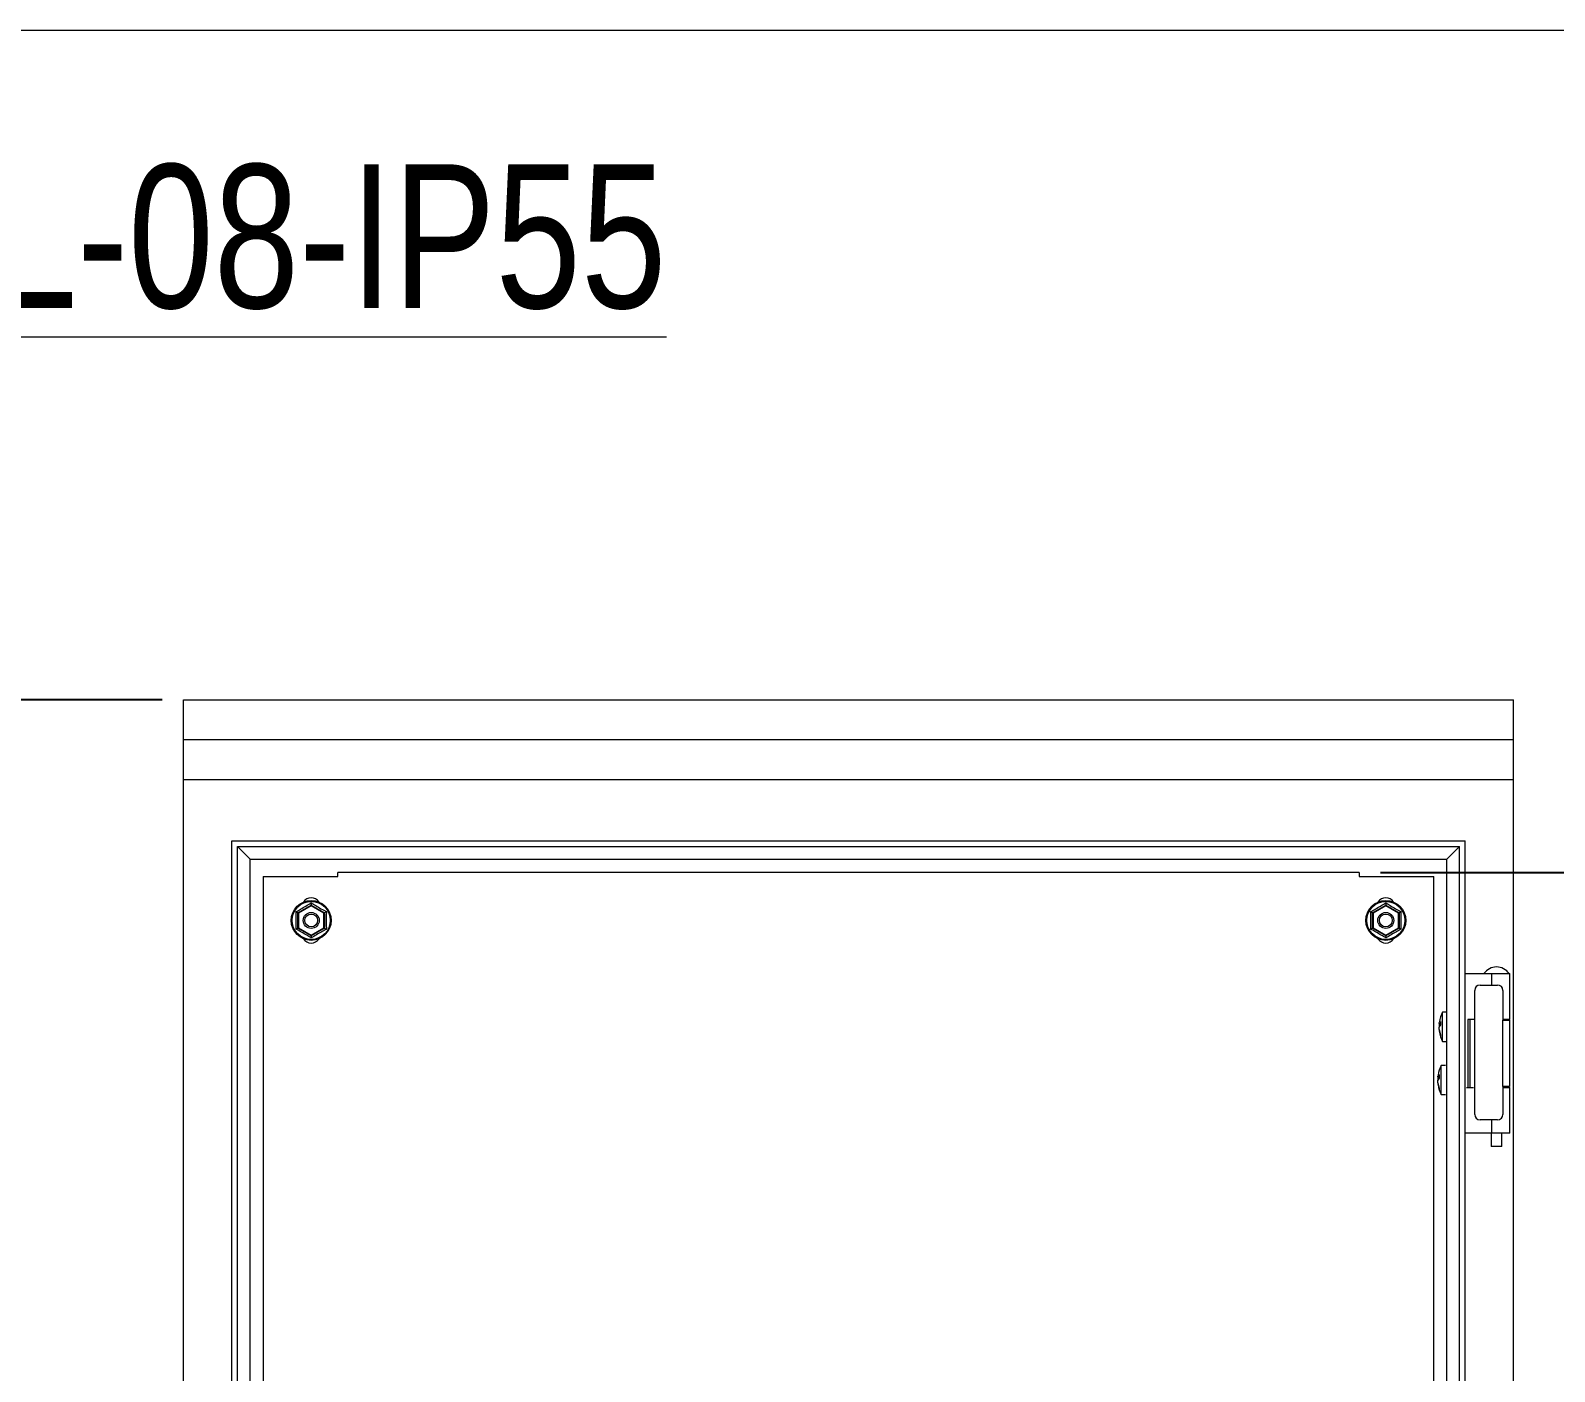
# Model space of a CAD drawing. Header units: millimetres. Extents: x 1826 to 4911, y 1366 to 3557.
# Drawn here: x 3354 to 3927, y 3010 to 3514 of the extents above; entities that cross this region are included whole.
import ezdxf

# ---------------------------------------------------------------- set-up
doc = ezdxf.new("R2010")
doc.units = ezdxf.units.MM
doc.layers.add('BUSBAR', color=3, linetype='Continuous')
doc.layers.add('FRAME070', color=5, linetype='Continuous')
doc.styles.add('TAMCO', font='cordia.shx', dxfattribs={"width": 0.8, "height": 25})
doc.dimstyles.new('TAMCO', dxfattribs={"dimtxt": 25, "dimasz": 12, "dimexe": 4, "dimexo": 8, "dimgap": 7, "dimtad": 2, "dimdec": 1, "dimdsep": 46, "dimtxsty": 'TAMCO', "dimblk": 'OPEN30', "dimcen": 2.5, "dimclrd": 4, "dimclre": 4, "dimclrt": 3, "dimadec": 0, "dimazin": 0, "dimtfac": 1, "dimtdec": 1, "dimtmove": 0, "dimatfit": 3, "dimldrblk": 'OPEN30', "dimfxl": 0, "dimarcsym": 0})

# ---------------------------------------------------------------- blocks, each defined once
blk = doc.blocks.new('_Open30')
at = {"color": 0, "linetype": 'ByBlock', "lineweight": -2}
for p, q in [((-1, 0.268), (0, 0)), ((0, 0), (-1, -0.268)), ((0, 0), (-1, 0))]:
    blk.add_line(p, q, dxfattribs=at)
blk = doc.blocks.new('*D43')
at = {"color": 4, "linetype": 'ByBlock', "lineweight": -2}
for p, q in [((3861.57, 3197.18), (4016.35, 3197.18)), ((4012.35, 3185.18), (4012.35, 2704.18)), ((3861.57, 2692.18), (4016.35, 2692.18))]:
    blk.add_line(p, q, dxfattribs=at)
at = {"layer": 'DEFPOINTS', "color": 0, "linetype": 'ByBlock'}
for p in [(3853.57, 3197.18), (3853.57, 2692.18), (4012.35, 2692.18)]:
    blk.add_point(p, dxfattribs=at)
at = {"color": 4, "linetype": 'ByBlock', "lineweight": -2, "xscale": 12, "yscale": 12, "zscale": 12}
for p, rotation in [((4012.35, 3197.18), 90), ((4012.35, 2692.18), 270)]:
    blk.add_blockref('_Open30', p, dxfattribs=dict(at, rotation=rotation))
at = {"color": 3, "linetype": 'ByBlock', "lineweight": 9, "insert": (4031.85, 2944.68), "char_height": 25, "attachment_point": 5, "rotation": 90, "style": 'TAMCO'}
blk.add_mtext('505', dxfattribs=at)
blk = doc.blocks.new('*D57')
at = {"layer": 'BUSBAR', "color": 4, "lineweight": -2}
for p, q in [((3403.57, 3262.18), (3302.53, 3262.18)), ((3306.53, 2674.18), (3306.53, 3250.18)), ((3403.57, 2662.18), (3302.53, 2662.18))]:
    blk.add_line(p, q, dxfattribs=at)
at = {"layer": 'DEFPOINTS', "color": 0}
for p in [(3306.53, 3262.18), (3411.57, 3262.18), (3411.57, 2662.18)]:
    blk.add_point(p, dxfattribs=at)
at = {"layer": 'BUSBAR', "color": 4, "lineweight": -2, "xscale": 12, "yscale": 12, "zscale": 12}
for p, rotation in [((3306.53, 3262.18), 90), ((3306.53, 2662.18), 270)]:
    blk.add_blockref('_Open30', p, dxfattribs=dict(at, rotation=rotation))
at = {"layer": 'BUSBAR', "color": 3, "lineweight": 9, "insert": (3287.03, 2962.18), "char_height": 25, "attachment_point": 5, "rotation": 90, "style": 'TAMCO'}
blk.add_mtext('600', dxfattribs=at)

msp = doc.modelspace()

# ---------------------------------------------------------------- linework, layer by layer
at = {"color": 7, "linetype": 'Continuous', "lineweight": 9}
for p, q in [((3411.57, 3262.18), (3911.57, 3262.18)), ((3411.57, 2662.18), (3411.57, 3262.18)), ((3911.57, 2662.18), (3911.57, 3262.18)), ((3411.57, 3247.16), (3911.57, 3247.16)), ((3411.57, 3232.16), (3911.57, 3232.16)), ((3429.7, 3209.06), (3893.45, 3209.06)), ((3429.7, 2680.31), (3429.7, 3209.06)), ((3893.45, 2680.31), (3893.45, 3209.06)), ((3431.82, 2682.43), (3431.82, 3206.94)), ((3436.57, 3202.18), (3431.82, 3206.94)), ((3431.82, 3206.94), (3891.32, 3206.94)), ((3891.32, 3206.94), (3886.57, 3202.18)), ((3891.32, 2682.43), (3891.32, 3206.94)), ((3436.57, 2687.18), (3436.57, 3202.18)), ((3436.57, 3202.18), (3886.57, 3202.18)), ((3469.57, 3195.68), (3469.57, 3197.18)), ((3853.57, 3197.18), (3469.57, 3197.18)), ((3853.57, 3197.18), (3853.57, 3195.68)), ((3886.57, 2687.18), (3886.57, 3202.18)), ((3441.57, 3195.68), (3441.57, 2693.68)), ((3441.57, 3195.68), (3469.57, 3195.68)), ((3853.57, 3195.68), (3881.57, 3195.68)), ((3881.57, 2693.68), (3881.57, 3195.68)), ((3454.57, 3182.07), (3459.57, 3184.96)), ((3454.82, 3181.93), (3454.57, 3182.07)), ((3454.57, 3176.3), (3454.57, 3182.07)), ((3459.57, 3184.67), (3454.82, 3181.93)), ((3454.82, 3181.93), (3454.82, 3176.44)), ((3459.57, 3184.67), (3459.57, 3184.96)), ((3459.57, 3184.96), (3464.57, 3182.07)), ((3464.32, 3181.93), (3459.57, 3184.67)), ((3464.57, 3182.07), (3464.32, 3181.93)), ((3464.32, 3176.44), (3464.32, 3181.93)), ((3464.57, 3182.07), (3464.57, 3176.3)), ((3858.57, 3182.07), (3863.57, 3184.96)), ((3858.82, 3181.93), (3858.57, 3182.07)), ((3858.57, 3176.3), (3858.57, 3182.07)), ((3863.57, 3184.67), (3858.82, 3181.93)), ((3858.82, 3181.93), (3858.82, 3176.44)), ((3863.57, 3184.67), (3863.57, 3184.96)), ((3863.57, 3184.96), (3868.57, 3182.07)), ((3868.32, 3181.93), (3863.57, 3184.67)), ((3868.57, 3182.07), (3868.32, 3181.93)), ((3868.32, 3176.44), (3868.32, 3181.93)), ((3868.57, 3182.07), (3868.57, 3176.3)), ((3454.82, 3176.44), (3454.57, 3176.3)), ((3459.57, 3173.41), (3454.57, 3176.3)), ((3454.82, 3176.44), (3459.57, 3173.7)), ((3459.57, 3173.7), (3464.32, 3176.44)), ((3464.57, 3176.3), (3459.57, 3173.41)), ((3464.57, 3176.3), (3464.32, 3176.44)), ((3858.82, 3176.44), (3858.57, 3176.3)), ((3863.57, 3173.41), (3858.57, 3176.3)), ((3858.82, 3176.44), (3863.57, 3173.7)), ((3863.57, 3173.7), (3868.32, 3176.44)), ((3868.57, 3176.3), (3863.57, 3173.41)), ((3868.57, 3176.3), (3868.32, 3176.44)), ((3459.57, 3173.41), (3459.57, 3173.7)), ((3863.57, 3173.41), (3863.57, 3173.7)), ((3893.45, 3159.18), (3903.48, 3159.18)), ((3903.48, 3159.18), (3910.19, 3159.18)), ((3903.48, 3154.88), (3903.48, 3159.18)), ((3896.99, 3106.18), (3896.99, 3152.88)), ((3898.99, 3154.88), (3905.59, 3154.88)), ((3907.59, 3152.88), (3907.59, 3141.68)), ((3883.68, 3140.38), (3883.68, 3140.76)), ((3883.7, 3140.38), (3883.68, 3140.21)), ((3883.68, 3140.21), (3883.68, 3139.3)), ((3884.94, 3133.68), (3884.94, 3144.68)), ((3896.99, 3141.98), (3894.46, 3141.98)), ((3894.46, 3141.98), (3894.46, 3116.38)), ((3895.15, 3141.98), (3895.15, 3116.38)), ((3910.19, 3141.98), (3907.59, 3141.98)), ((3907.59, 3141.68), (3910.09, 3141.68)), ((3907.59, 3116.68), (3907.59, 3141.68)), ((3910.09, 3141.68), (3910.09, 3116.68)), ((3883.68, 3138.15), (3883.68, 3139.07)), ((3883.68, 3137.99), (3883.68, 3137.61)), ((3884.44, 3113.68), (3884.44, 3124.68)), ((3883.18, 3120.38), (3883.18, 3120.76)), ((3883.2, 3120.38), (3883.18, 3120.21)), ((3883.18, 3120.21), (3883.18, 3119.3)), ((3883.18, 3118.15), (3883.18, 3119.07)), ((3883.18, 3117.99), (3883.18, 3117.61)), ((3893.96, 3116.38), (3896.49, 3116.38)), ((3910.09, 3116.68), (3907.59, 3116.68)), ((3907.59, 3116.68), (3907.59, 3106.18)), ((3907.59, 3116.38), (3910.19, 3116.38)), ((3905.59, 3104.18), (3898.99, 3104.18)), ((3903.48, 3099.18), (3903.48, 3104.18)), ((3903.48, 3099.18), (3893.45, 3099.18)), ((3905.19, 3094.18), (3903.19, 3094.18)), ((3910.19, 3099.18), (3903.48, 3099.18)), ((3907.19, 3094.18), (3905.19, 3094.18))]:
    msp.add_line(p, q, dxfattribs=at)
at = {"color": 7, "linetype": 'Continuous', "lineweight": 9, "flags": 128}
for points in [[(3883.68, 3139.3), (3883.72, 3139.19), (3883.72, 3139.18)], [(3883.18, 3119.3), (3883.22, 3119.19), (3883.22, 3119.18)]]:
    msp.add_lwpolyline(points, dxfattribs=at)
at = {"color": 7, "linetype": 'Continuous', "lineweight": 9}
for centre, radius in [((3459.57, 3179.18), 7.5), ((3459.57, 3179.18), 7.16), ((3863.57, 3179.18), 7.5), ((3863.57, 3179.18), 7.16), ((3459.57, 3179.18), 3), ((3459.57, 3179.18), 2.41), ((3863.57, 3179.18), 3), ((3863.57, 3179.18), 2.41)]:
    msp.add_circle(centre, radius, dxfattribs=at)
for centre, radius, start, end in [((3459.57, 3184.18), 3.5, 32.87835, 147.12165), ((3863.57, 3184.18), 3.5, 32.87835, 147.12165), ((3459.57, 3174.18), 3.5, 212.87835, 327.12165), ((3863.57, 3174.18), 3.5, 212.87835, 327.12165), ((3905.19, 3155.92), 5.76, 34.48292, 145.51708), ((3898.99, 3152.88), 2, 90, 180), ((3905.59, 3152.88), 2, 0, 90), ((3886.01, 3139.59), 2.46, 138.60607, 161.30165), ((3886.01, 3138.28), 2.46, 138.60636, 161.30136), ((3895.27, 3139.18), 11.7, 151.96016, 170.85574), ((3895.19, 3140.56), 11.04, 176.59344, 183.40656), ((3893.69, 3139.47), 10.1, 187.51083, 199.37013), ((3893.69, 3138.93), 10.1, 187.51083, 199.37004), ((3895.27, 3139.18), 11.7, 189.14426, 208.03984), ((3886.04, 3135.85), 1.89, 171.76528, 188.23472), ((3894.77, 3119.18), 11.7, 151.96016, 170.85574), ((3885.51, 3119.59), 2.46, 138.6056, 161.30212), ((3885.51, 3118.28), 2.46, 138.6056, 161.30212), ((3893.19, 3119.47), 10.1, 187.51096, 199.37001), ((3893.19, 3118.93), 10.1, 187.51089, 199.37007), ((3894.77, 3119.18), 11.7, 189.14426, 208.03984), ((3894.69, 3120.56), 11.04, 176.59344, 183.40656), ((3885.54, 3115.85), 1.89, 171.76502, 188.23498), ((3898.99, 3106.18), 2, 180, 270), ((3905.59, 3106.18), 2, 270, 0)]:
    msp.add_arc(centre, radius, start, end, dxfattribs=at)
for points, knots in [([(3453.87, 3182.48), (3454.45, 3182.79), (3455.68, 3183.47), (3457.61, 3184.58), (3458.91, 3185.37), (3459.57, 3185.77)], [0, 0, 0, 0, 0.302131, 0.647328, 1, 1, 1, 1]), ([(3459.57, 3185.77), (3459.57, 3185.77), (3459.57, 3185.65), (3459.57, 3185.43), (3459.57, 3185.17), (3459.57, 3184.99), (3459.57, 3184.97), (3459.57, 3184.96)], [0, 0, 0, 0, 0.004705, 0.271149, 0.530769, 0.764908, 1, 1, 1, 1]), ([(3459.57, 3185.77), (3460.13, 3185.43), (3461.34, 3184.7), (3463.26, 3183.58), (3464.6, 3182.85), (3465.28, 3182.48)], [0, 0, 0, 0, 0.302131, 0.647328, 1, 1, 1, 1]), ([(3857.87, 3182.48), (3858.45, 3182.79), (3859.68, 3183.47), (3861.61, 3184.58), (3862.91, 3185.37), (3863.57, 3185.77)], [0, 0, 0, 0, 0.302131, 0.647329, 1, 1, 1, 1]), ([(3863.57, 3185.77), (3863.57, 3185.77), (3863.57, 3185.65), (3863.57, 3185.43), (3863.57, 3185.17), (3863.57, 3184.99), (3863.57, 3184.97), (3863.57, 3184.96)], [0, 0, 0, 0, 0.004705, 0.271149, 0.530769, 0.764908, 1, 1, 1, 1]), ([(3863.57, 3185.77), (3864.13, 3185.43), (3865.34, 3184.7), (3867.26, 3183.58), (3868.6, 3182.85), (3869.28, 3182.48)], [0, 0, 0, 0, 0.302131, 0.647328, 1, 1, 1, 1]), ([(3453.87, 3182.48), (3453.87, 3182.48), (3453.97, 3182.42), (3454.16, 3182.31), (3454.39, 3182.18), (3454.54, 3182.09), (3454.56, 3182.08), (3454.57, 3182.07)], [0, 0, 0, 0, 0.004709, 0.27115, 0.530773, 0.764909, 1, 1, 1, 1]), ([(3453.87, 3175.89), (3453.88, 3176.55), (3453.91, 3177.96), (3453.92, 3180.18), (3453.88, 3181.71), (3453.87, 3182.48)], [0, 0, 0, 0, 0.302131, 0.647329, 1, 1, 1, 1]), ([(3464.57, 3182.07), (3464.58, 3182.08), (3464.6, 3182.09), (3464.76, 3182.18), (3464.98, 3182.31), (3465.17, 3182.42), (3465.27, 3182.48), (3465.28, 3182.48)], [0, 0, 0, 0, 0.235091, 0.469227, 0.72885, 0.995291, 1, 1, 1, 1]), ([(3465.28, 3182.48), (3465.26, 3181.82), (3465.23, 3180.41), (3465.23, 3178.18), (3465.26, 3176.66), (3465.28, 3175.89)], [0, 0, 0, 0, 0.302131, 0.647327, 1, 1, 1, 1]), ([(3857.87, 3182.48), (3857.87, 3182.48), (3857.97, 3182.42), (3858.16, 3182.31), (3858.39, 3182.18), (3858.54, 3182.09), (3858.56, 3182.08), (3858.57, 3182.07)], [0, 0, 0, 0, 0.004705, 0.27115, 0.530774, 0.764909, 1, 1, 1, 1]), ([(3857.87, 3175.89), (3857.88, 3176.55), (3857.91, 3177.96), (3857.92, 3180.18), (3857.88, 3181.71), (3857.87, 3182.48)], [0, 0, 0, 0, 0.302131, 0.647329, 1, 1, 1, 1]), ([(3868.57, 3182.07), (3868.58, 3182.08), (3868.6, 3182.09), (3868.76, 3182.18), (3868.98, 3182.31), (3869.17, 3182.42), (3869.27, 3182.48), (3869.28, 3182.48)], [0, 0, 0, 0, 0.235091, 0.469226, 0.72885, 0.995295, 1, 1, 1, 1]), ([(3869.28, 3182.48), (3869.26, 3181.82), (3869.23, 3180.41), (3869.23, 3178.18), (3869.26, 3176.66), (3869.28, 3175.89)], [0, 0, 0, 0, 0.302131, 0.647327, 1, 1, 1, 1]), ([(3453.87, 3175.89), (3453.87, 3175.89), (3453.97, 3175.95), (3454.16, 3176.06), (3454.39, 3176.19), (3454.54, 3176.28), (3454.56, 3176.29), (3454.57, 3176.3)], [0, 0, 0, 0, 0.004714, 0.271154, 0.530773, 0.764909, 1, 1, 1, 1]), ([(3459.57, 3172.6), (3459.01, 3172.94), (3457.8, 3173.67), (3455.88, 3174.79), (3454.54, 3175.52), (3453.87, 3175.89)], [0, 0, 0, 0, 0.302131, 0.647328, 1, 1, 1, 1]), ([(3465.28, 3175.89), (3464.7, 3175.57), (3463.46, 3174.89), (3461.53, 3173.79), (3460.23, 3173), (3459.57, 3172.6)], [0, 0, 0, 0, 0.302131, 0.647329, 1, 1, 1, 1]), ([(3464.57, 3176.3), (3464.58, 3176.29), (3464.6, 3176.28), (3464.76, 3176.19), (3464.98, 3176.06), (3465.17, 3175.95), (3465.27, 3175.89), (3465.28, 3175.89)], [0, 0, 0, 0, 0.235091, 0.469227, 0.728846, 0.995286, 1, 1, 1, 1]), ([(3857.87, 3175.89), (3857.87, 3175.89), (3857.97, 3175.95), (3858.16, 3176.06), (3858.39, 3176.19), (3858.54, 3176.28), (3858.56, 3176.29), (3858.57, 3176.3)], [0, 0, 0, 0, 0.00471, 0.271155, 0.530774, 0.764909, 1, 1, 1, 1]), ([(3863.57, 3172.6), (3863.01, 3172.94), (3861.8, 3173.67), (3859.88, 3174.79), (3858.54, 3175.52), (3857.87, 3175.89)], [0, 0, 0, 0, 0.302131, 0.647328, 1, 1, 1, 1]), ([(3869.28, 3175.89), (3868.7, 3175.57), (3867.46, 3174.89), (3865.53, 3173.79), (3864.23, 3173), (3863.57, 3172.6)], [0, 0, 0, 0, 0.30213, 0.647329, 1, 1, 1, 1]), ([(3868.57, 3176.3), (3868.58, 3176.29), (3868.6, 3176.28), (3868.76, 3176.19), (3868.98, 3176.06), (3869.17, 3175.95), (3869.27, 3175.89), (3869.28, 3175.89)], [0, 0, 0, 0, 0.235091, 0.469226, 0.728845, 0.99529, 1, 1, 1, 1]), ([(3459.57, 3173.41), (3459.57, 3173.4), (3459.57, 3173.37), (3459.57, 3173.2), (3459.57, 3172.94), (3459.57, 3172.72), (3459.57, 3172.6), (3459.57, 3172.6)], [0, 0, 0, 0, 0.235092, 0.469231, 0.728851, 0.995295, 1, 1, 1, 1]), ([(3863.57, 3173.41), (3863.57, 3173.4), (3863.57, 3173.37), (3863.57, 3173.2), (3863.57, 3172.94), (3863.57, 3172.72), (3863.57, 3172.6), (3863.57, 3172.6)], [0, 0, 0, 0, 0.235092, 0.469231, 0.728851, 0.995295, 1, 1, 1, 1]), ([(3883.68, 3140.21), (3883.84, 3140.2), (3884.04, 3140.19), (3884.24, 3140.17), (3884.27, 3140.17)], [0, 0, 0, 0, 0.840043, 1, 1, 1, 1]), ([(3883.18, 3120.21), (3883.34, 3120.2), (3883.54, 3120.19), (3883.74, 3120.17), (3883.77, 3120.17)], [0, 0, 0, 0, 0.840042, 1, 1, 1, 1])]:
    msp.add_open_spline(points, degree=3, knots=knots, dxfattribs=at)
for points in [[(3910.19, 3141.98), (3910.19, 3159.18)], [(3883.68, 3140.38), (3884.16, 3140.36)], [(3886.57, 3144.68), (3884.94, 3144.68)], [(3884.94, 3133.68), (3886.57, 3133.68)], [(3886.07, 3124.68), (3884.44, 3124.68)], [(3883.18, 3120.38), (3883.66, 3120.36)], [(3884.44, 3113.68), (3886.07, 3113.68)], [(3910.19, 3099.18), (3910.19, 3116.38)], [(3903.19, 3099.18), (3903.19, 3094.18)], [(3907.19, 3094.18), (3907.19, 3099.18)]]:
    msp.add_open_spline(points, degree=1, dxfattribs=at)
at = {"layer": 'FRAME070', "lineweight": 9}
msp.add_line((4866.03, 3513.85), (1864.72, 3513.85), dxfattribs=at)
msp.add_line((4866.03, 3513.85), (1864.72, 3513.85), dxfattribs=at)

# ---------------------------------------------------------------- texts
at = {"layer": 'BUSBAR', "color": 4, "lineweight": 9, "insert": (3127.57, 3463.5), "char_height": 54, "attachment_point": 1, "style": 'TAMCO'}
msp.add_mtext('{\\LCES-STL-08-IP55}', dxfattribs=at)

# ---------------------------------------------------------------- dimensions: what is measured, and where the dimension line sits
at = {"color": 0, "linetype": 'ByBlock', "lineweight": 9}
dim = msp.add_linear_dim(base=(4012.35, 2692.18), p1=(3853.57, 3197.18), p2=(3853.57, 2692.18), angle=90, dimstyle='TAMCO', dxfattribs=at)
dim.commit()
dim.dimension.update_dxf_attribs({"geometry": '*D43', "text_midpoint": (4031.85, 2944.68)})
at = {"layer": 'BUSBAR', "color": 2, "lineweight": 9}
dim = msp.add_linear_dim(base=(3306.53, 3262.18), p1=(3411.57, 2662.18), p2=(3411.57, 3262.18), angle=90, dimstyle='TAMCO', override={"dimarcsym": 1}, dxfattribs=at)
dim.commit()
dim.dimension.update_dxf_attribs({"geometry": '*D57', "text_midpoint": (3287.03, 2962.18)})

doc.saveas('drawing.dxf')
